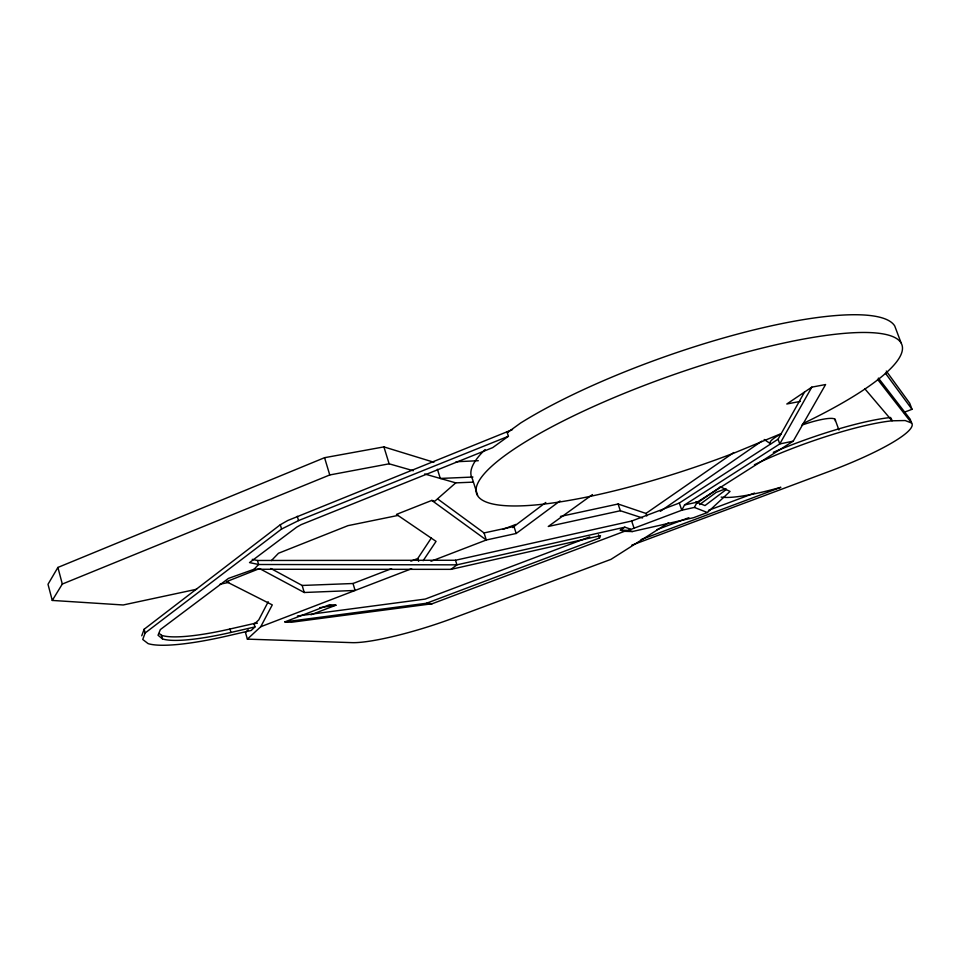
<?xml version="1.0" encoding="UTF-8"?>
<svg xmlns="http://www.w3.org/2000/svg" width="960" height="960" viewBox="0 0 960 960"><rect width="100%" height="100%" fill="white"/><g stroke="black" fill="none" stroke-linecap="round" stroke-linejoin="round"><path stroke-width="1.44" d="M141.744 635.808L144.132 629.256L280.308 524.748L287.7 520.536L512.508 429.588M508.836 431.568L506.964 431.82L508.416 436.272L298.548 520.596L281.568 529.044L145.152 632.976L142.74 639.468L148.104 643.608A115.968 21.036 -16.1 0 0 227.304 635.964L251.196 630.468L254.964 626.928L253.992 623.532L257.208 623.256M310.92 614.784L335.94 605.196L329.688 604.692L284.868 621.888L426.492 603.252L599.52 537.996L600.528 535.668L450.996 569.352L254.076 569.268L228.468 578.4L160.344 629.58L158.04 635.232L162.456 638.892A100.44 18.204 -16.1 0 0 230.928 632.436L254.964 626.928M268.212 601.764L258.768 619.884L254.184 624.216M800.4 401.376L786.804 404.004L811.812 387.144L825.588 384.54L793.212 441.156L779.772 443.94L684.54 504.948L681.78 510.228L628.272 530.376L620.34 530.148L624.84 527.184L630.324 529.044M248.208 629.856L245.46 632.448L247.368 639.132L260.736 626.736L272.28 604.896L226.404 581.688L259.56 568.572L304.236 592.5L355.104 590.448L353.016 583.512L302.172 585.456L270.804 568.476M804.54 392.04L778.08 439.2L679.32 503.028L681.78 510.228L694.392 507.42L697.188 502.152L793.212 441.156M811.812 387.144L779.772 443.94L778.08 439.2M433.908 462.264L383.904 446.892L324.564 457.692L57.9 567.444L48 584.292L52.272 600.432L123.204 604.98L196.584 589.26M52.272 600.432L62.316 584.052L329.76 474.96L389.136 463.812L413.292 470.724M410.856 561.18L417.744 558.528L431.412 537.852M423.144 560.7L436.056 541.38L396.456 514.404L431.796 500.424L434.832 501.18L455.748 482.868L473.184 482.136M254.076 569.268L258.6 564.504L456.936 564.84L624.84 527.184M271.392 560.604L278.496 553.248L348 525.648L398.196 515.388M512.652 527.604L515.808 524.436L503.172 529.308M620.34 530.148L624.468 531.324L632.34 531.552L693.636 517.68L707.388 512.532L730.044 491.412L720.288 486.792M450.996 569.352L456.936 564.84L455.496 560.256L257.436 560.484L252.252 559.356M726.168 489.576L704.988 505.584L695.844 501.852M437.82 499.044L484.056 532.932L513.96 526.476L545.808 502.464M430.98 561.276L486.3 540L516.204 533.472L560.028 500.94M699.564 504.624L716.196 492.36L725.94 488.688M507.252 432.708L520.584 423.036A224.796 49.392 -19.3 0 1 743.892 332.424A224.796 49.392 -19.3 0 1 894.744 325.992L901.068 342.828M508.416 436.272L492.672 447.636L301.152 524.64L296.712 527.148L249.528 562.584L258.6 564.504L257.436 560.484M592.452 494.58L548.268 526.476L620.352 510.744L642.552 517.98M560.424 516.444L618.096 504L645.948 513.432L733.836 452.52M660.324 511.332L761.736 441.168M668.58 522.72L610.956 559.368L452.616 618.348A81.972 12.396 -17.3 0 1 351.9 642.636L247.368 639.132M696.9 503.208L720.276 487.092M781.26 433.596L734.568 452.844A225.252 47.208 -19.3 0 1 480.168 479.064A225.252 47.208 -19.3 0 1 809.928 337.932A225.252 47.208 -19.3 0 1 803.136 423.504M353.016 583.512L391.584 568.632M260.736 626.736L411.636 568.716M903.672 412.476L912 409.32L909.732 403.26L886.296 371.052M589.74 536.88L425.208 599.076L297.408 615.996M455.496 560.256L631.668 521.028L679.32 503.028M284.868 621.888L291.432 622.26L432.072 603.78L624.468 531.324M656.712 529.74L688.86 517.692M708.432 510.36L754.56 493.068M641.136 539.58L780.852 487.308A104.52 17.148 -19.6 0 1 721.14 497.1M631.644 545.256L828.804 471.576A104.52 17.148 -19.6 0 0 911.604 423.024L910.152 419.16L878.424 378.084M159.252 633.444L161.472 635.292A100.404 18.408 -16.1 0 0 229.956 629.016L256.752 622.908M684.54 504.948L697.188 502.152M219.984 584.256L228.768 582.372M319.668 607.716L335.94 605.196M456.084 461.748L478.32 460.716M472.92 477.048L440.292 478.44L437.4 469.26M426.492 603.252L432.072 603.78M424.656 473.976L455.748 482.868M628.272 530.376L632.34 531.552M694.392 507.42L707.388 512.532M764.184 439.476L770.664 443.856A34.668 6.276 -19.7 0 1 781.272 433.86M431.796 500.424L486.3 540L484.056 532.932M864.876 388.836L892.08 420.804L905.172 420.54L911.604 423.024L877.536 379.308M885.432 373.224L912 409.32M891.264 418.596L892.08 420.804A104.52 17.148 -19.6 0 0 754.428 464.736M835.008 419.256L838.92 429.996M645.948 513.432L646.812 515.976M631.668 521.028L634.068 528.192M618.096 504L620.352 510.744M598.464 534.792L599.52 537.996M513.96 526.476L516.204 533.472M477.624 495.288L472.368 478.788A224.796 49.392 -19.3 0 1 485.1 449.568M383.904 446.892L389.136 463.812M417.744 558.528L418.608 561.324M324.564 457.692L329.76 474.96M297.264 516.264L298.548 520.596M302.172 585.456L304.236 592.5M280.308 524.748L281.568 529.044M229.956 629.016L230.928 632.436M161.472 635.292L162.456 638.892M144.132 629.256L145.152 632.976M57.9 567.444L62.316 584.052M801.72 425.16A34.668 6.276 -19.7 0 1 835.248 420.924M773.316 452.304A104.484 17.352 -19.6 0 1 890.76 417.492"/></g></svg>
